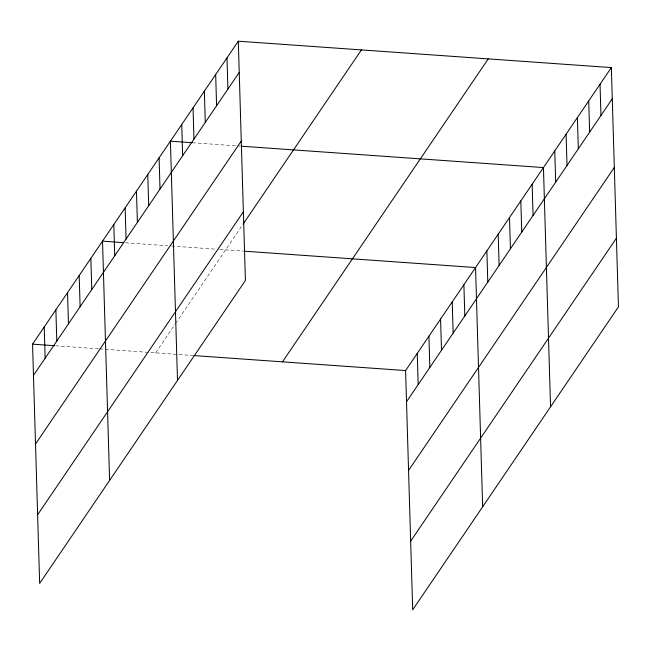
<?xml version="1.0" encoding="UTF-8"?>
<svg xmlns="http://www.w3.org/2000/svg" width="651" height="651" viewBox="0 0 651 651"><rect width="100%" height="100%" fill="white"/><g stroke="black" fill="none" stroke-linecap="round" stroke-linejoin="round"><path stroke-width="0.49" stroke-dasharray="3.25 2.44" d="M155.654 352.875L175.086 324.255M175.64 323.441L242.587 224.872M192.427 142.732L236.459 145.848M237.46 145.922L240.463 146.133M125.529 242.782L167.559 245.752M171.563 246.037L215.603 249.154M219.607 249.439L243.734 251.148M55.571 345.787L98.602 348.838M99.603 348.903L192.899 355.503"/><path stroke-width="0.98" d="M238.307 41.2L245.411 280.443L39.654 583.41L32.55 344.159L238.307 41.2L611.346 67.59L618.45 306.841L412.693 609.8L405.589 370.557L611.346 67.59M33.478 375.375L239.234 72.416M35.512 444.031L241.269 141.064M37.612 514.762L243.368 211.795M243.149 224.034L361.411 49.907M282.485 361.842L488.242 58.883M406.517 401.773L612.274 98.806M408.559 470.421L614.316 167.453M410.659 541.152L616.416 238.185M192.427 142.732L170.407 141.177L177.511 380.42M241.464 146.206L543.447 167.567L550.551 406.818M123.527 242.644L102.508 241.155L109.604 480.405M244.735 251.213L475.547 267.545L482.651 506.795M32.55 344.159L54.57 345.722M193.908 355.576L405.589 370.557M600.035 84.256L600.963 115.471M588.716 100.913L589.643 132.129M577.396 117.579L578.324 148.794M566.085 134.244L567.013 165.46M554.766 150.902L555.694 182.117M532.136 184.233L533.063 215.448M520.816 200.89L521.744 232.106M509.497 217.556L510.425 248.772M498.186 234.222L499.114 265.437M486.867 250.887L487.794 282.095M463.894 284.715L464.814 315.93M452.233 301.885L453.161 333.1M440.572 319.047L441.5 350.262M428.911 336.217L429.839 367.433M417.25 353.387L418.178 384.603M226.987 57.858L227.915 89.073M215.676 74.523L216.596 105.739M204.357 91.189L205.285 122.404M193.038 107.846L193.965 139.062M181.727 124.512L182.646 155.727M159.088 157.835L160.016 189.05M147.777 174.501L148.697 205.716M136.458 191.166L137.385 222.382M125.138 207.832L126.066 239.039M113.827 224.489L114.747 255.705M90.847 258.325L91.775 289.54M79.186 275.487L80.114 306.702M67.525 292.657L68.453 323.873M55.872 309.827L56.792 341.043M44.211 326.997L45.139 358.205"/></g></svg>
